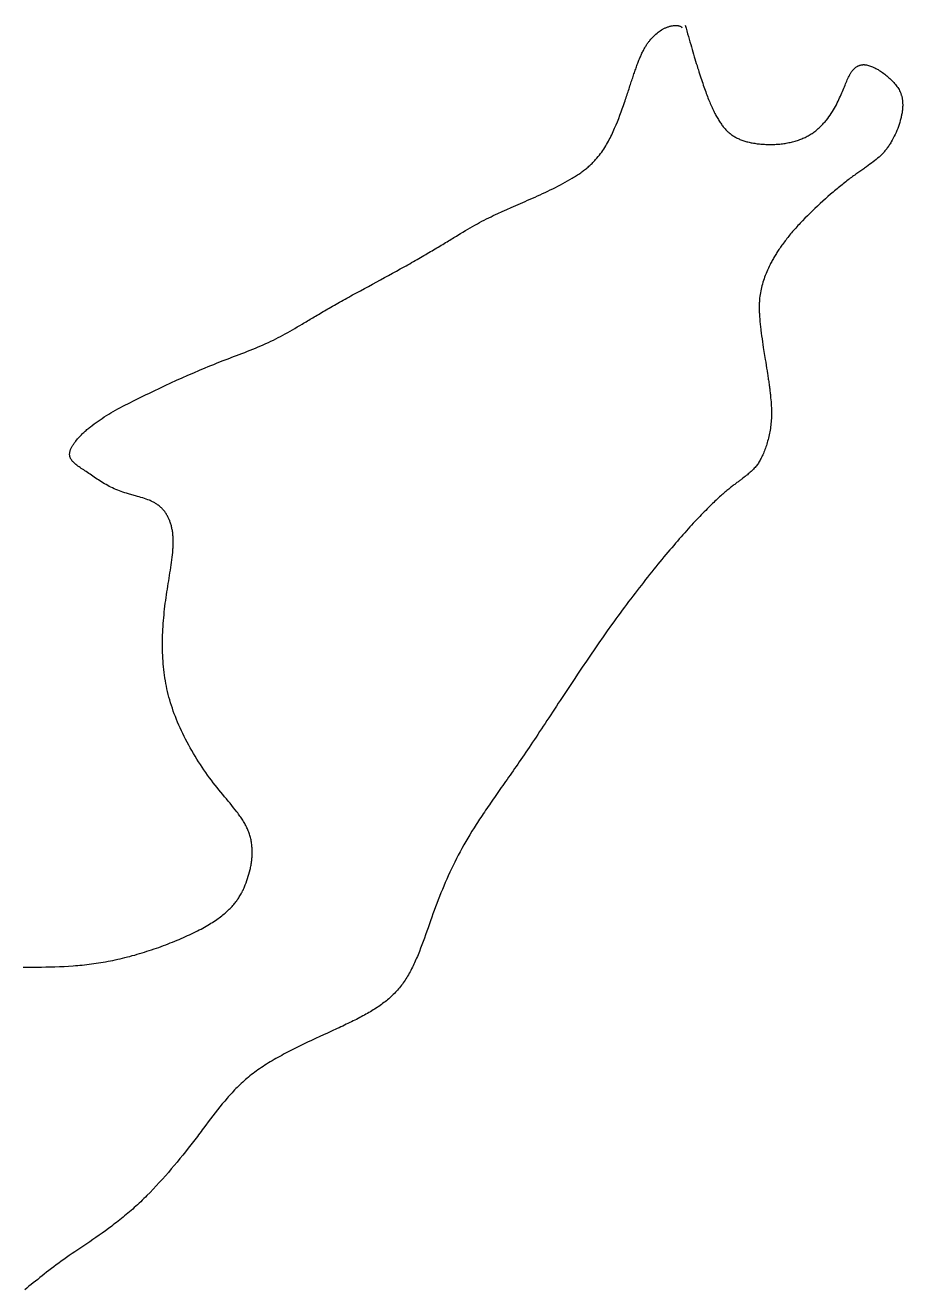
# Model space of a CAD drawing. Header units: millimetres. Extents: x -200 to 2020, y 1945 to 3719.
# Drawn here: x 910 to 2020, y 2119 to 3719 of the extents above; entities that cross this region are included whole.
import ezdxf

# ---------------------------------------------------------------- set-up
doc = ezdxf.new("R2010")
doc.units = ezdxf.units.MM
doc.layers.add('198', color=7, linetype='Continuous')

msp = doc.modelspace()

# ---------------------------------------------------------------- linework, layer by layer
at = {"layer": '198', "elevation": 198}
for points in [[(907.5, 2527.5), (913.3, 2527.6), (919.1, 2527.6), (924.8, 2527.6), (930.6, 2527.7), (936.3, 2527.8), (942, 2527.9), (947.7, 2528.1), (953.5, 2528.3), (959.2, 2528.5), (964.9, 2528.8), (970.7, 2529.2), (973.6, 2529.5), (976.5, 2529.7), (979.4, 2530), (982.3, 2530.2), (985.2, 2530.5), (988.1, 2530.9), (991.1, 2531.2), (994, 2531.6), (997, 2532), (999.9, 2532.4), (1002.9, 2532.8), (1005.9, 2533.3), (1008.9, 2533.8), (1011.9, 2534.3), (1014.9, 2534.9), (1017.9, 2535.5), (1021, 2536.1), (1024, 2536.8), (1027.1, 2537.5), (1030.2, 2538.2), (1033.3, 2538.9), (1036.3, 2539.7), (1039.4, 2540.4), (1042.5, 2541.2), (1045.6, 2542.1), (1048.7, 2542.9), (1051.8, 2543.8), (1054.9, 2544.7), (1057.9, 2545.6), (1061, 2546.6), (1064.1, 2547.6), (1067.1, 2548.5), (1070.1, 2549.5), (1073.2, 2550.6), (1076.2, 2551.6), (1079.1, 2552.6), (1082.1, 2553.7), (1085.1, 2554.8), (1088, 2555.9), (1090.9, 2557), (1093.7, 2558.1), (1096.6, 2559.2), (1099.4, 2560.4), (1102.2, 2561.5), (1104.9, 2562.7), (1107.6, 2563.8), (1110.3, 2565), (1113, 2566.2), (1115.6, 2567.4), (1118.1, 2568.6), (1120.6, 2569.8), (1123.1, 2570.9), (1125.6, 2572.1), (1127.9, 2573.4), (1130.3, 2574.6), (1132.6, 2575.8), (1134.8, 2577), (1137, 2578.2), (1139.1, 2579.4), (1141.2, 2580.6), (1143.2, 2581.8), (1145.1, 2583), (1147, 2584.2), (1148.9, 2585.3), (1150.7, 2586.5), (1152.4, 2587.7), (1154.1, 2588.9), (1155.7, 2590.1), (1157.3, 2591.3), (1158.8, 2592.4), (1160.3, 2593.6), (1161.8, 2594.8), (1163.2, 2596), (1164.5, 2597.2), (1165.8, 2598.3), (1167.1, 2599.5), (1168.3, 2600.7), (1169.5, 2601.9), (1170.7, 2603.1), (1171.8, 2604.3), (1172.8, 2605.5), (1173.9, 2606.7), (1174.9, 2607.9), (1175.8, 2609.1), (1176.8, 2610.3), (1177.7, 2611.5), (1178.5, 2612.7), (1179.4, 2613.9), (1180.2, 2615.1), (1181, 2616.4), (1181.7, 2617.6), (1182.5, 2618.9), (1183.2, 2620.1), (1183.9, 2621.4), (1184.5, 2622.6), (1185.2, 2623.9), (1185.8, 2625.1), (1186.4, 2626.4), (1187, 2627.7), (1187.5, 2629), (1188.6, 2631.6), (1189.6, 2634.3), (1190.6, 2637), (1191.5, 2639.7), (1192.4, 2642.5), (1193.2, 2645.2), (1194, 2648.1), (1194.6, 2650.9), (1195, 2652.3), (1195.3, 2653.7), (1195.5, 2655.2), (1195.8, 2656.6), (1196.1, 2658.1), (1196.3, 2659.5), (1196.5, 2661), (1196.7, 2662.4), (1196.8, 2663.9), (1197, 2665.3), (1197.1, 2666.8), (1197.2, 2668.2), (1197.2, 2669.7), (1197.3, 2671.1), (1197.3, 2672.6), (1197.3, 2674.1), (1197.3, 2675.5), (1197.2, 2677), (1197.1, 2678.4), (1197, 2679.9), (1196.9, 2681.3), (1196.7, 2682.8), (1196.5, 2684.2), (1196.3, 2685.7), (1196.1, 2687.1), (1195.8, 2688.5), (1195.5, 2689.9), (1195.1, 2691.4), (1194.8, 2692.8), (1194.4, 2694.2), (1193.9, 2695.6), (1193.5, 2697), (1193, 2698.4), (1192.4, 2699.8), (1191.9, 2701.1), (1191.3, 2702.5), (1190.6, 2703.9), (1190, 2705.2), (1189.3, 2706.6), (1188.5, 2707.9), (1187.8, 2709.3), (1187, 2710.6), (1186.2, 2712), (1185.4, 2713.3), (1184.5, 2714.6), (1183.7, 2716), (1182.8, 2717.3), (1181.8, 2718.6), (1180.9, 2720), (1179.9, 2721.3), (1179, 2722.6), (1178, 2724), (1175.9, 2726.6), (1173.8, 2729.3), (1171.6, 2732), (1169.4, 2734.8), (1167.1, 2737.5), (1164.8, 2740.3), (1162.4, 2743.1), (1160.1, 2745.9), (1157.7, 2748.8), (1155.3, 2751.8), (1152.9, 2754.7), (1150.4, 2757.8), (1148, 2760.9), (1145.7, 2764), (1143.3, 2767.2), (1140.9, 2770.5), (1138.6, 2773.8), (1136.3, 2777.1), (1134, 2780.5), (1131.7, 2783.9), (1129.5, 2787.4), (1127.3, 2790.8), (1125.2, 2794.4), (1123.1, 2797.9), (1121, 2801.5), (1118.9, 2805), (1117, 2808.6), (1115, 2812.2), (1113.1, 2815.8), (1111.3, 2819.5), (1109.5, 2823.1), (1107.8, 2826.7), (1106.1, 2830.3), (1104.5, 2833.9), (1103, 2837.5), (1101.5, 2841), (1100.1, 2844.6), (1098.7, 2848.1), (1097.5, 2851.6), (1096.3, 2855.1), (1095.1, 2858.6), (1094, 2862.1), (1093, 2865.6), (1092, 2869.1), (1091.1, 2872.6), (1090.3, 2876.1), (1089.5, 2879.5), (1088.8, 2883), (1088.1, 2886.5), (1087.5, 2890), (1086.9, 2893.5), (1086.4, 2897), (1085.9, 2900.5), (1085.5, 2904.1), (1085.1, 2907.6), (1084.8, 2911.2), (1084.5, 2914.7), (1084.3, 2918.3), (1084.1, 2921.9), (1084, 2925.6), (1083.9, 2929.2), (1083.8, 2932.8), (1083.8, 2936.5), (1083.9, 2940.2), (1083.9, 2943.8), (1084, 2947.5), (1084.2, 2951.2), (1084.4, 2954.9), (1084.6, 2958.6), (1084.8, 2962.3), (1085.1, 2966), (1085.4, 2969.6), (1085.8, 2973.3), (1086.1, 2977), (1086.5, 2980.6), (1086.9, 2984.3), (1087.4, 2987.9), (1087.9, 2991.5), (1088.4, 2995.1), (1088.9, 2998.7), (1089.4, 3002.3), (1090, 3005.8), (1090.5, 3009.4), (1091.1, 3012.9), (1091.7, 3016.3), (1092.2, 3019.8), (1092.8, 3023.2), (1093.3, 3026.6), (1093.9, 3029.9), (1094.4, 3033.2), (1094.9, 3036.5), (1095.3, 3039.7), (1095.7, 3042.9), (1096.1, 3046.1), (1096.5, 3049.2), (1096.8, 3052.3), (1097, 3055.3), (1097.1, 3056.8), (1097.2, 3058.2), (1097.3, 3059.7), (1097.3, 3061.1), (1097.4, 3062.6), (1097.4, 3064), (1097.4, 3065.4), (1097.4, 3066.8), (1097.4, 3068.2), (1097.3, 3069.5), (1097.3, 3070.9), (1097.2, 3072.2), (1097.1, 3073.5), (1097, 3074.8), (1096.8, 3076.1), (1096.7, 3077.4), (1096.5, 3078.7), (1096.3, 3079.9), (1096.1, 3081.1), (1095.8, 3082.3), (1095.6, 3083.5), (1095.3, 3084.7), (1095, 3085.9), (1094.7, 3087), (1094.4, 3088.2), (1094, 3089.3), (1093.7, 3090.4), (1093.3, 3091.4), (1092.9, 3092.5), (1092.4, 3093.5), (1092, 3094.6), (1091.6, 3095.6), (1091.1, 3096.6), (1090.6, 3097.5), (1090.1, 3098.5), (1089.5, 3099.4), (1089, 3100.4), (1088.4, 3101.3), (1087.8, 3102.2), (1087.2, 3103), (1086.6, 3103.9), (1086, 3104.7), (1085.3, 3105.5), (1084.6, 3106.3), (1083.9, 3107.1), (1083.2, 3107.8), (1082.5, 3108.6), (1081.7, 3109.3), (1081, 3110), (1080.2, 3110.7), (1079.4, 3111.3), (1078.5, 3112), (1077.7, 3112.6), (1076.8, 3113.2), (1076, 3113.8), (1075.1, 3114.3), (1074.2, 3114.9), (1073.2, 3115.4), (1072.3, 3115.9), (1071.3, 3116.4), (1070.3, 3116.9), (1069.4, 3117.3), (1068.4, 3117.8), (1067.3, 3118.2), (1065.3, 3119), (1063.2, 3119.8), (1061, 3120.5), (1058.8, 3121.2), (1056.6, 3121.9), (1054.4, 3122.6), (1052.1, 3123.2), (1049.8, 3123.9), (1045.2, 3125.1), (1040.6, 3126.4), (1038.3, 3127.1), (1036, 3127.8), (1033.8, 3128.5), (1031.5, 3129.3), (1029.3, 3130.1), (1027.1, 3130.9), (1024.9, 3131.8), (1022.8, 3132.8), (1020.6, 3133.8), (1018.6, 3134.8), (1016.5, 3135.8), (1014.5, 3136.9), (1012.5, 3138.1), (1010.5, 3139.2), (1008.5, 3140.4), (1006.6, 3141.5), (1004.7, 3142.7), (1002.9, 3143.9), (1001, 3145.1), (999.2, 3146.3), (997.4, 3147.5), (995.7, 3148.7), (994, 3149.9), (992.3, 3151.1), (990.6, 3152.2), (988.9, 3153.4), (987.3, 3154.5), (985.7, 3155.5), (984.1, 3156.6), (982.6, 3157.6), (981.1, 3158.6), (979.6, 3159.6), (978.2, 3160.6), (976.9, 3161.6), (975.6, 3162.6), (974.3, 3163.5), (973.2, 3164.5), (972.6, 3165), (972.1, 3165.5), (971.5, 3166), (971, 3166.4), (970.6, 3166.9), (970.1, 3167.4), (969.7, 3168), (969.3, 3168.5), (968.9, 3169), (968.5, 3169.5), (968.2, 3170), (967.9, 3170.6), (967.6, 3171.1), (967.3, 3171.7), (967.1, 3172.2), (966.9, 3172.8), (966.7, 3173.4), (966.6, 3173.9), (966.5, 3174.5), (966.4, 3175.1), (966.3, 3175.8), (966.3, 3176.4), (966.3, 3177), (966.4, 3177.7), (966.4, 3178.3), (966.5, 3179), (966.7, 3179.7), (966.9, 3180.4), (967.1, 3181.1), (967.3, 3181.9), (967.6, 3182.6), (967.9, 3183.4), (968.3, 3184.1), (968.7, 3184.9), (969.1, 3185.7), (969.5, 3186.5), (970, 3187.3), (970.5, 3188.1), (971, 3188.9), (971.6, 3189.8), (972.2, 3190.6), (972.8, 3191.5), (973.4, 3192.3), (974.1, 3193.2), (974.8, 3194.1), (975.5, 3194.9), (976.3, 3195.8), (977, 3196.7), (977.8, 3197.6), (978.7, 3198.5), (979.5, 3199.4), (980.4, 3200.3), (981.3, 3201.2), (982.2, 3202.1), (983.2, 3203), (984.1, 3203.9), (985.1, 3204.8), (986.1, 3205.7), (987.2, 3206.6), (988.2, 3207.6), (989.3, 3208.5), (990.4, 3209.4), (991.5, 3210.3), (992.6, 3211.2), (994.9, 3213), (997.3, 3214.8), (999.8, 3216.6), (1002.3, 3218.4), (1004.9, 3220.2), (1007.5, 3221.9), (1010.2, 3223.7), (1013, 3225.4), (1015.8, 3227.1), (1018.6, 3228.8), (1021.5, 3230.5), (1024.5, 3232.2), (1027.5, 3233.8), (1030.6, 3235.5), (1033.6, 3237.1), (1036.8, 3238.8), (1040, 3240.4), (1043.2, 3242.1), (1046.4, 3243.7), (1049.7, 3245.3), (1053, 3247), (1056.3, 3248.6), (1059.7, 3250.3), (1063.1, 3251.9), (1066.5, 3253.5), (1069.9, 3255.2), (1073.4, 3256.8), (1080.4, 3260.1), (1087.4, 3263.4), (1094.5, 3266.7), (1101.6, 3270), (1108.8, 3273.3), (1116, 3276.5), (1123.3, 3279.6), (1130.5, 3282.8), (1137.8, 3285.8), (1141.4, 3287.3), (1145, 3288.8), (1148.7, 3290.2), (1152.3, 3291.7), (1159.5, 3294.5), (1166.7, 3297.3), (1173.8, 3300), (1177.3, 3301.4), (1180.8, 3302.7), (1184.3, 3304.1), (1187.8, 3305.4), (1191.2, 3306.8), (1194.7, 3308.1), (1198.1, 3309.5), (1201.4, 3310.9), (1204.8, 3312.2), (1208.1, 3313.6), (1211.3, 3315.1), (1214.6, 3316.5), (1217.8, 3317.9), (1220.9, 3319.4), (1224.1, 3320.9), (1227.1, 3322.4), (1230.2, 3324), (1233.2, 3325.5), (1236.2, 3327.1), (1239.2, 3328.8), (1242.2, 3330.5), (1245.2, 3332.2), (1248.2, 3333.9), (1251.3, 3335.7), (1254.4, 3337.5), (1257.5, 3339.3), (1260.7, 3341.2), (1262.3, 3342.2), (1263.9, 3343.2), (1265.5, 3344.1), (1267.2, 3345.1), (1268.9, 3346.1), (1270.6, 3347.2), (1272.3, 3348.2), (1274, 3349.2), (1275.8, 3350.3), (1277.6, 3351.3), (1279.4, 3352.4), (1281.2, 3353.5), (1283.1, 3354.6), (1285, 3355.7), (1286.9, 3356.9), (1288.9, 3358), (1290.9, 3359.2), (1292.9, 3360.3), (1294.9, 3361.5), (1297, 3362.7), (1299.1, 3363.9), (1301.3, 3365.1), (1303.5, 3366.4), (1305.7, 3367.6), (1307.9, 3368.9), (1310.2, 3370.1), (1312.5, 3371.4), (1314.9, 3372.7), (1317.2, 3374), (1319.6, 3375.3), (1322, 3376.7), (1324.4, 3378), (1326.9, 3379.3), (1329.3, 3380.7), (1334.3, 3383.4), (1339.3, 3386.1), (1344.3, 3388.9), (1349.4, 3391.6), (1359.6, 3397.2), (1364.7, 3399.9), (1369.7, 3402.7), (1374.8, 3405.4), (1379.8, 3408.2), (1384.7, 3410.9), (1387.1, 3412.3), (1389.6, 3413.6), (1392, 3415), (1394.3, 3416.3), (1396.7, 3417.6), (1399, 3418.9), (1401.4, 3420.2), (1403.6, 3421.5), (1405.9, 3422.8), (1408.1, 3424.1), (1410.3, 3425.4), (1412.5, 3426.6), (1414.6, 3427.9), (1416.8, 3429.1), (1418.8, 3430.4), (1420.9, 3431.6), (1422.9, 3432.8), (1425, 3434), (1426.9, 3435.2), (1428.9, 3436.3), (1430.8, 3437.5), (1432.8, 3438.6), (1434.7, 3439.8), (1436.5, 3440.9), (1438.4, 3442), (1440.2, 3443.1), (1442, 3444.2), (1443.8, 3445.3), (1445.6, 3446.4), (1447.3, 3447.5), (1449.1, 3448.5), (1450.8, 3449.6), (1452.5, 3450.6), (1454.2, 3451.6), (1455.8, 3452.6), (1457.5, 3453.6), (1460.7, 3455.6), (1463.9, 3457.5), (1467.1, 3459.4), (1470.2, 3461.2), (1473.2, 3463), (1476.2, 3464.7), (1479.2, 3466.4), (1482.2, 3468), (1485.1, 3469.6), (1488, 3471.2), (1490.9, 3472.7), (1493.8, 3474.2), (1496.6, 3475.6), (1499.5, 3477), (1502.3, 3478.4), (1505.1, 3479.7), (1508, 3481.1), (1513.6, 3483.7), (1519.3, 3486.2), (1525, 3488.7), (1527.9, 3490), (1530.8, 3491.3), (1533.8, 3492.5), (1536.7, 3493.8), (1539.7, 3495.1), (1542.7, 3496.4), (1545.8, 3497.8), (1548.9, 3499.1), (1552, 3500.5), (1555.2, 3501.9), (1558.4, 3503.3), (1561.6, 3504.8), (1564.8, 3506.3), (1568, 3507.8), (1571.3, 3509.3), (1574.5, 3510.9), (1577.7, 3512.4), (1580.9, 3514), (1584.1, 3515.6), (1587.2, 3517.3), (1590.3, 3518.9), (1593.4, 3520.6), (1596.4, 3522.3), (1599.3, 3524), (1602.2, 3525.7), (1603.6, 3526.6), (1605, 3527.4), (1606.4, 3528.3), (1607.8, 3529.2), (1609.1, 3530.1), (1610.4, 3530.9), (1611.7, 3531.8), (1613, 3532.7), (1614.2, 3533.6), (1615.5, 3534.5), (1616.7, 3535.4), (1617.8, 3536.3), (1619, 3537.2), (1620.1, 3538.1), (1621.2, 3539), (1622.3, 3539.9), (1623.3, 3540.8), (1624.4, 3541.7), (1625.4, 3542.7), (1626.3, 3543.6), (1627.3, 3544.5), (1628.3, 3545.4), (1629.2, 3546.4), (1630.1, 3547.3), (1631, 3548.2), (1631.8, 3549.2), (1633.5, 3551.1), (1635.1, 3553), (1636.6, 3554.9), (1638.1, 3556.8), (1639.5, 3558.7), (1640.9, 3560.7), (1642.2, 3562.6), (1643.4, 3564.6), (1644.7, 3566.6), (1645.8, 3568.5), (1647, 3570.5), (1648.1, 3572.5), (1649.1, 3574.6), (1650.2, 3576.6), (1651.2, 3578.6), (1652.2, 3580.7), (1653.1, 3582.7), (1654.1, 3584.8), (1655, 3586.8), (1655.9, 3588.9), (1657.7, 3593.1), (1659.4, 3597.2), (1661.1, 3601.3), (1662.6, 3605.5), (1664.2, 3609.6), (1665.6, 3613.7), (1667, 3617.7), (1668.4, 3621.7), (1669.1, 3623.6), (1669.7, 3625.6), (1670.4, 3627.5), (1671, 3629.4), (1671.6, 3631.3), (1672.3, 3633.2), (1672.9, 3635.1), (1673.5, 3636.9), (1674.1, 3638.8), (1674.7, 3640.6), (1675.3, 3642.4), (1675.9, 3644.1), (1676.4, 3645.9), (1677, 3647.6), (1677.6, 3649.3), (1678.1, 3651), (1678.7, 3652.7), (1679.2, 3654.4), (1679.8, 3656), (1680.3, 3657.6), (1680.9, 3659.2), (1681.4, 3660.8), (1681.9, 3662.3), (1682.5, 3663.8), (1683, 3665.3), (1683.6, 3666.8), (1684.1, 3668.3), (1684.6, 3669.7), (1685.1, 3671.1), (1685.7, 3672.5), (1686.2, 3673.9), (1686.7, 3675.2), (1687.3, 3676.6), (1687.8, 3677.9), (1688.4, 3679.1), (1688.9, 3680.4), (1689.4, 3681.6), (1690, 3682.8), (1690.5, 3684), (1691.1, 3685.1), (1691.6, 3686.2), (1692.2, 3687.3), (1692.7, 3688.4), (1693.3, 3689.4), (1693.9, 3690.5), (1694.5, 3691.5), (1695, 3692.4), (1695.6, 3693.4), (1696.2, 3694.3), (1696.8, 3695.2), (1697.4, 3696), (1698, 3696.9), (1698.6, 3697.7), (1699.2, 3698.5), (1699.8, 3699.3), (1700.5, 3700.1), (1701.7, 3701.5), (1703, 3702.9), (1704.3, 3704.3), (1705.6, 3705.6), (1706.9, 3706.8), (1708.2, 3708), (1709.6, 3709.1), (1710.9, 3710.3), (1712.3, 3711.3), (1713.7, 3712.3), (1715.2, 3713.3), (1716.7, 3714.2), (1717.4, 3714.6), (1718.2, 3715), (1719, 3715.4), (1719.8, 3715.8), (1720.6, 3716.2), (1721.4, 3716.5), (1722.2, 3716.8), (1723, 3717.1), (1723.9, 3717.4), (1724.8, 3717.7), (1725.7, 3718), (1726.6, 3718.2), (1727.5, 3718.4), (1728.4, 3718.6), (1729.3, 3718.7), (1730.2, 3718.9), (1731.1, 3719), (1732, 3719), (1732.9, 3719.1), (1733.7, 3719.1), (1734.6, 3719.1), (1735.4, 3719), (1736.2, 3718.9), (1736.9, 3718.7), (1737.7, 3718.6), (1738.3, 3718.3), (1739, 3718), (1739.6, 3717.7), (1740.1, 3717.3), (1740.3, 3717.1), (1740.6, 3716.9), (1740.8, 3716.7), (1741, 3716.4), (1741.2, 3716.2), (1741.4, 3715.9)], [(1745.1, 3719.2), (1746.2, 3715.6), (1747.2, 3712), (1748.2, 3708.4), (1749.2, 3705), (1750.2, 3701.6), (1751.1, 3698.2), (1752.1, 3695), (1753, 3691.8), (1753.9, 3688.6), (1754.9, 3685.5), (1755.8, 3682.5), (1756.6, 3679.5), (1757.5, 3676.6), (1758.4, 3673.7), (1759.2, 3670.9), (1760.1, 3668.2), (1760.9, 3665.5), (1761.8, 3662.9), (1762.6, 3660.3), (1763.4, 3657.7), (1764.2, 3655.3), (1765, 3652.8), (1765.8, 3650.5), (1766.5, 3648.1), (1767.3, 3645.8), (1768.1, 3643.6), (1768.8, 3641.4), (1769.6, 3639.3), (1770.3, 3637.2), (1771.1, 3635.1), (1771.8, 3633.1), (1772.6, 3631.2), (1773.3, 3629.3), (1774, 3627.4), (1774.7, 3625.5), (1775.5, 3623.7), (1776.2, 3622), (1776.9, 3620.3), (1777.6, 3618.6), (1778.3, 3616.9), (1779.1, 3615.3), (1779.8, 3613.8), (1780.5, 3612.2), (1781.2, 3610.7), (1781.9, 3609.2), (1782.7, 3607.8), (1783.4, 3606.4), (1784.1, 3605), (1784.8, 3603.7), (1785.6, 3602.4), (1786.3, 3601.1), (1787.1, 3599.9), (1787.8, 3598.6), (1788.6, 3597.5), (1789.3, 3596.3), (1790.1, 3595.2), (1790.9, 3594.1), (1791.7, 3593), (1792.5, 3592), (1793.3, 3590.9), (1794.1, 3589.9), (1794.9, 3589), (1795.7, 3588.1), (1796.6, 3587.1), (1797.5, 3586.3), (1798.3, 3585.4), (1799.2, 3584.6), (1800.1, 3583.8), (1801, 3583), (1802, 3582.2), (1802.9, 3581.5), (1803.9, 3580.8), (1804.8, 3580.1), (1805.8, 3579.4), (1806.8, 3578.8), (1807.9, 3578.2), (1808.9, 3577.6), (1810, 3577), (1811.1, 3576.4), (1812.2, 3575.9), (1813.3, 3575.4), (1814.5, 3574.9), (1815.7, 3574.4), (1816.8, 3574), (1818.1, 3573.5), (1819.3, 3573.1), (1820.6, 3572.7), (1821.9, 3572.3), (1823.2, 3571.9), (1824.5, 3571.6), (1825.9, 3571.3), (1827.3, 3570.9), (1828.7, 3570.6), (1830.1, 3570.4), (1831.6, 3570.1), (1833.1, 3569.9), (1834.6, 3569.6), (1836.1, 3569.4), (1837.6, 3569.2), (1839.2, 3569.1), (1840.7, 3568.9), (1842.3, 3568.8), (1843.9, 3568.7), (1845.5, 3568.6), (1847.1, 3568.5), (1848.7, 3568.4), (1850.3, 3568.4), (1851.9, 3568.4), (1853.6, 3568.4), (1855.2, 3568.4), (1856.8, 3568.5), (1858.5, 3568.5), (1860.1, 3568.6), (1861.8, 3568.7), (1863.4, 3568.8), (1865, 3569), (1866.7, 3569.2), (1868.3, 3569.4), (1869.9, 3569.6), (1871.5, 3569.8), (1873.1, 3570.1), (1874.7, 3570.4), (1876.3, 3570.7), (1877.9, 3571), (1879.5, 3571.4), (1881, 3571.7), (1882.6, 3572.1), (1884.1, 3572.5), (1885.6, 3573), (1887.1, 3573.5), (1888.6, 3574), (1890, 3574.5), (1891.4, 3575), (1892.8, 3575.6), (1894.2, 3576.2), (1895.6, 3576.8), (1896.9, 3577.4), (1898.2, 3578.1), (1899.5, 3578.8), (1900.8, 3579.5), (1902.1, 3580.2), (1903.3, 3581), (1904.5, 3581.7), (1905.7, 3582.5), (1906.9, 3583.3), (1908, 3584.1), (1909.1, 3585), (1910.3, 3585.8), (1911.3, 3586.7), (1912.4, 3587.6), (1913.5, 3588.5), (1914.5, 3589.4), (1915.5, 3590.4), (1916.5, 3591.3), (1917.5, 3592.3), (1918.4, 3593.2), (1919.4, 3594.2), (1920.3, 3595.2), (1921.2, 3596.2), (1922.1, 3597.2), (1923, 3598.3), (1923.8, 3599.3), (1925.5, 3601.4), (1927, 3603.5), (1928.6, 3605.6), (1930, 3607.8), (1931.4, 3610), (1932.8, 3612.2), (1934, 3614.3), (1935.3, 3616.5), (1936.4, 3618.7), (1937.5, 3620.9), (1938.6, 3623), (1939.6, 3625.2), (1940.6, 3627.3), (1941.6, 3629.4), (1942.5, 3631.5), (1943.4, 3633.6), (1944.2, 3635.6), (1945, 3637.6), (1945.8, 3639.6), (1946.6, 3641.5), (1947.4, 3643.4), (1948.1, 3645.2), (1948.9, 3647), (1949.6, 3648.7), (1950.3, 3650.4), (1951.1, 3652), (1951.8, 3653.5), (1952.5, 3655), (1953.3, 3656.4), (1953.6, 3657.1), (1954, 3657.8), (1954.4, 3658.4), (1954.8, 3659), (1955.2, 3659.7), (1955.6, 3660.2), (1956, 3660.8), (1956.4, 3661.4), (1956.8, 3661.9), (1957.2, 3662.4), (1957.7, 3662.9), (1958.1, 3663.4), (1958.5, 3663.8), (1958.9, 3664.3), (1959.4, 3664.7), (1959.8, 3665.1), (1960.3, 3665.5), (1960.7, 3665.8), (1961.2, 3666.2), (1961.7, 3666.5), (1962.1, 3666.8), (1962.6, 3667.1), (1963.1, 3667.4), (1963.6, 3667.7), (1964.1, 3667.9), (1964.6, 3668.1), (1965.1, 3668.3), (1965.6, 3668.5), (1966.1, 3668.7), (1966.6, 3668.8), (1967.1, 3668.9), (1967.7, 3669.1), (1968.2, 3669.2), (1968.7, 3669.2), (1969.3, 3669.3), (1969.8, 3669.3), (1970.4, 3669.4), (1971, 3669.4), (1971.6, 3669.4), (1972.1, 3669.3), (1972.7, 3669.3), (1973.3, 3669.2), (1973.9, 3669.2), (1974.5, 3669.1), (1975.8, 3668.8), (1977, 3668.5), (1978.3, 3668.1), (1979.6, 3667.7), (1981, 3667.2), (1982.3, 3666.7), (1983.7, 3666), (1985.1, 3665.4), (1986.5, 3664.6), (1987.9, 3663.9), (1989.3, 3663.1), (1990.7, 3662.2), (1992.1, 3661.3), (1993.5, 3660.4), (1994.9, 3659.4), (1996.3, 3658.4), (1997.7, 3657.3), (1999, 3656.3), (2000.4, 3655.2), (2001.7, 3654), (2003, 3652.9), (2004.2, 3651.7), (2005.5, 3650.6), (2006.7, 3649.4), (2007.9, 3648.2), (2009, 3647), (2010.1, 3645.7), (2011.1, 3644.5), (2012.1, 3643.2), (2013.1, 3641.9), (2014, 3640.6), (2014.9, 3639.2), (2015.7, 3637.8), (2016.4, 3636.4), (2017.1, 3634.9), (2017.4, 3634.1), (2017.8, 3633.4), (2018.1, 3632.6), (2018.3, 3631.8), (2018.6, 3631), (2018.8, 3630.2), (2019.1, 3629.4), (2019.3, 3628.5), (2019.5, 3627.7), (2019.6, 3626.8), (2019.8, 3625.9), (2019.9, 3625), (2020.1, 3624.1), (2020.2, 3623.2), (2020.2, 3622.2), (2020.3, 3621.3), (2020.3, 3620.3), (2020.4, 3619.3), (2020.4, 3618.3), (2020.4, 3617.3), (2020.3, 3616.2), (2020.3, 3615.2), (2020.2, 3614.1), (2020.1, 3613), (2020, 3611.9), (2019.8, 3610.7), (2019.6, 3609.6), (2019.5, 3608.4), (2019.3, 3607.3), (2019, 3606.1), (2018.8, 3604.9), (2018.5, 3603.7), (2018.3, 3602.5), (2018, 3601.2), (2017.6, 3600), (2017.3, 3598.8), (2016.6, 3596.3), (2015.8, 3593.8), (2014.9, 3591.2), (2014, 3588.7), (2013, 3586.2), (2012, 3583.7), (2010.9, 3581.2), (2009.7, 3578.8), (2008.5, 3576.4), (2007.2, 3574), (2005.9, 3571.7), (2005.2, 3570.6), (2004.5, 3569.4), (2003.8, 3568.3), (2003.1, 3567.2), (2002.4, 3566.2), (2001.7, 3565.1), (2000.9, 3564.1), (2000.2, 3563.1), (1999.4, 3562.1), (1998.7, 3561.1), (1997.9, 3560.2), (1997.1, 3559.3), (1996.3, 3558.4), (1995.5, 3557.5), (1994.7, 3556.6), (1993.8, 3555.8), (1992.1, 3554.1), (1990.4, 3552.5), (1988.6, 3550.9), (1986.7, 3549.3), (1984.8, 3547.8), (1982.9, 3546.3), (1980.8, 3544.8), (1978.7, 3543.3), (1976.6, 3541.7), (1974.4, 3540.2), (1973.3, 3539.4), (1972.1, 3538.6), (1971, 3537.7), (1969.8, 3536.9), (1968.6, 3536.1), (1967.3, 3535.2), (1966.1, 3534.4), (1964.9, 3533.5), (1963.6, 3532.6), (1962.3, 3531.6), (1961, 3530.7), (1959.6, 3529.7), (1958.3, 3528.8), (1956.9, 3527.8), (1955.5, 3526.7), (1954.1, 3525.7), (1952.7, 3524.6), (1951.2, 3523.5), (1949.7, 3522.3), (1948.2, 3521.2), (1946.7, 3520), (1945.2, 3518.7), (1943.6, 3517.5), (1942.1, 3516.2), (1940.5, 3515), (1938.9, 3513.6), (1937.3, 3512.3), (1935.7, 3511), (1934.1, 3509.6), (1932.4, 3508.2), (1929.2, 3505.4), (1925.8, 3502.5), (1922.5, 3499.6), (1919.2, 3496.6), (1915.9, 3493.6), (1912.6, 3490.5), (1909.3, 3487.4), (1906.1, 3484.3), (1902.9, 3481.2), (1899.7, 3478.1), (1896.6, 3475), (1893.6, 3471.8), (1892.1, 3470.3), (1890.7, 3468.7), (1889.2, 3467.2), (1887.8, 3465.7), (1886.4, 3464.1), (1885, 3462.6), (1883.7, 3461.1), (1882.4, 3459.6), (1881.1, 3458.1), (1879.8, 3456.6), (1878.6, 3455.2), (1877.3, 3453.7), (1876.2, 3452.2), (1875, 3450.8), (1873.9, 3449.4), (1872.8, 3447.9), (1871.7, 3446.5), (1870.6, 3445.1), (1869.6, 3443.7), (1868.6, 3442.4), (1867.6, 3441), (1866.6, 3439.6), (1865.7, 3438.3), (1864.7, 3436.9), (1863.8, 3435.6), (1863, 3434.3), (1862.1, 3433), (1861.3, 3431.6), (1860.5, 3430.3), (1859.7, 3429.1), (1858.9, 3427.8), (1858.1, 3426.5), (1857.4, 3425.2), (1856.7, 3424), (1856, 3422.7), (1855.3, 3421.5), (1854.6, 3420.3), (1854, 3419), (1853.3, 3417.8), (1852.7, 3416.6), (1851.6, 3414.2), (1850.4, 3411.9), (1849.4, 3409.5), (1848.4, 3407.2), (1847.4, 3405), (1846.5, 3402.7), (1845.7, 3400.5), (1844.9, 3398.3), (1844.2, 3396.2), (1843.5, 3394), (1842.8, 3391.8), (1842.2, 3389.7), (1841.6, 3387.5), (1841.1, 3385.3), (1840.7, 3383.1), (1840.3, 3380.9), (1839.9, 3378.6), (1839.6, 3376.3), (1839.3, 3374), (1839.1, 3371.6), (1839, 3370.4), (1839, 3369.2), (1838.9, 3367.9), (1838.9, 3366.7), (1838.8, 3365.4), (1838.8, 3364.1), (1838.8, 3362.8), (1838.8, 3361.4), (1838.8, 3360.1), (1838.8, 3358.7), (1838.9, 3357.3), (1838.9, 3355.9), (1839, 3354.4), (1839.1, 3352.9), (1839.2, 3351.4), (1839.3, 3349.9), (1839.4, 3348.4), (1839.5, 3346.8), (1839.6, 3345.2), (1839.8, 3343.6), (1840, 3341.9), (1840.1, 3340.3), (1840.3, 3338.6), (1840.5, 3336.9), (1840.7, 3335.1), (1840.9, 3333.4), (1841.4, 3329.8), (1841.9, 3326.2), (1842.4, 3322.6), (1842.9, 3318.9), (1843.5, 3315.2), (1844, 3311.5), (1845.2, 3304), (1846.4, 3296.5), (1847, 3292.8), (1847.6, 3289.1), (1848.2, 3285.5), (1848.7, 3281.9), (1849.3, 3278.4), (1849.6, 3276.7), (1849.8, 3275), (1850.1, 3273.3), (1850.3, 3271.6), (1850.6, 3270), (1850.8, 3268.4), (1851, 3266.8), (1851.3, 3265.2), (1851.5, 3263.6), (1851.7, 3262.1), (1851.9, 3260.6), (1852.1, 3259.1), (1852.3, 3257.6), (1852.4, 3256.2), (1852.6, 3254.7), (1852.8, 3253.3), (1852.9, 3251.9), (1853.1, 3250.6), (1853.2, 3249.2), (1853.3, 3247.9), (1853.6, 3245.2), (1853.8, 3242.7), (1854, 3240.2), (1854.1, 3237.7), (1854.2, 3235.3), (1854.3, 3232.9), (1854.3, 3230.6), (1854.3, 3228.4), (1854.3, 3226.1), (1854.3, 3223.9), (1854.2, 3221.7), (1854.1, 3219.6), (1853.9, 3217.5), (1853.7, 3215.4), (1853.5, 3213.3), (1853.2, 3211.2), (1852.9, 3209.1), (1852.6, 3207), (1852.3, 3205), (1851.9, 3203), (1851.5, 3201), (1851, 3199), (1850.6, 3197), (1850.1, 3195.1), (1849.5, 3193.2), (1849, 3191.3), (1848.5, 3189.4), (1847.9, 3187.6), (1847.3, 3185.8), (1846.7, 3184.1), (1846.1, 3182.3), (1845.4, 3180.7), (1844.8, 3179), (1844.1, 3177.4), (1843.4, 3175.9), (1842.7, 3174.4), (1842, 3173), (1841.3, 3171.6), (1840.6, 3170.2), (1839.9, 3168.9), (1839.2, 3167.6), (1838.4, 3166.4), (1837.7, 3165.2), (1836.9, 3164.1), (1836.1, 3162.9), (1835.2, 3161.8), (1834.4, 3160.8), (1833.5, 3159.7), (1832.6, 3158.7), (1831.6, 3157.6), (1830.6, 3156.6), (1829.6, 3155.6), (1828.5, 3154.6), (1827.4, 3153.6), (1826.3, 3152.6), (1825, 3151.5), (1823.8, 3150.5), (1822.5, 3149.4), (1821.1, 3148.4), (1819.7, 3147.3), (1818.2, 3146.2), (1817.5, 3145.6), (1816.7, 3145), (1815.9, 3144.4), (1815.1, 3143.8), (1814.2, 3143.2), (1813.4, 3142.6), (1812.5, 3141.9), (1811.6, 3141.3), (1810.7, 3140.6), (1809.8, 3139.9), (1808.8, 3139.2), (1807.8, 3138.4), (1806.8, 3137.6), (1805.8, 3136.9), (1804.8, 3136), (1803.7, 3135.2), (1802.6, 3134.3), (1801.5, 3133.4), (1800.3, 3132.5), (1799.2, 3131.5), (1798, 3130.5), (1796.7, 3129.5), (1795.5, 3128.4), (1794.2, 3127.3), (1792.9, 3126.1), (1791.5, 3125), (1790.1, 3123.7), (1788.7, 3122.5), (1787.3, 3121.2), (1785.8, 3119.8), (1784.3, 3118.4), (1782.8, 3117), (1781.2, 3115.5), (1779.6, 3114), (1778, 3112.4), (1776.3, 3110.7), (1774.6, 3109), (1772.9, 3107.3), (1771.1, 3105.5), (1769.2, 3103.7), (1767.4, 3101.8), (1765.5, 3099.8), (1763.6, 3097.8), (1761.6, 3095.7), (1759.6, 3093.6), (1757.5, 3091.4), (1755.4, 3089.1), (1753.3, 3086.8), (1751.2, 3084.5), (1749, 3082.1), (1746.8, 3079.6), (1744.6, 3077.1), (1742.3, 3074.5), (1740, 3071.9), (1737.7, 3069.3), (1735.3, 3066.6), (1733, 3063.9), (1730.6, 3061.1), (1728.1, 3058.2), (1725.7, 3055.4), (1723.2, 3052.4), (1720.8, 3049.5), (1718.2, 3046.5), (1715.7, 3043.4), (1713.2, 3040.4), (1710.6, 3037.2), (1708.1, 3034.1), (1705.5, 3030.9), (1702.9, 3027.7), (1700.2, 3024.4), (1697.6, 3021.1), (1695, 3017.8), (1692.3, 3014.4), (1689.7, 3011), (1687, 3007.6), (1684.3, 3004.1), (1681.7, 3000.6), (1679, 2997.1), (1676.3, 2993.6), (1673.6, 2990), (1670.9, 2986.4), (1668.2, 2982.8), (1665.5, 2979.2), (1662.8, 2975.5), (1660.1, 2971.8), (1657.4, 2968.1), (1654.7, 2964.4), (1652, 2960.6), (1646.6, 2953.1), (1641.3, 2945.5), (1636, 2937.8), (1630.7, 2930.1), (1625.4, 2922.4), (1620.1, 2914.7), (1614.9, 2907), (1609.8, 2899.3), (1604.6, 2891.6), (1599.6, 2884), (1597, 2880.2), (1594.5, 2876.4), (1592, 2872.6), (1589.6, 2868.8), (1587.1, 2865.1), (1584.6, 2861.4), (1582.2, 2857.7), (1579.8, 2854), (1577.4, 2850.3), (1575, 2846.7), (1572.6, 2843.1), (1570.3, 2839.5), (1567.9, 2836), (1565.6, 2832.5), (1563.3, 2829), (1561, 2825.5), (1558.8, 2822.1), (1556.5, 2818.7), (1554.3, 2815.4), (1552.1, 2812.1), (1549.9, 2808.9), (1547.7, 2805.6), (1545.6, 2802.5), (1543.5, 2799.4), (1541.4, 2796.3), (1539.3, 2793.2), (1537.3, 2790.2), (1535.2, 2787.3), (1533.2, 2784.4), (1531.3, 2781.5), (1529.3, 2778.7), (1527.3, 2775.9), (1525.4, 2773.1), (1523.5, 2770.4), (1521.6, 2767.7), (1519.8, 2765), (1517.9, 2762.4), (1516.1, 2759.8), (1514.3, 2757.2), (1512.5, 2754.7), (1510.8, 2752.1), (1509, 2749.7), (1507.3, 2747.2), (1505.6, 2744.7), (1503.9, 2742.3), (1502.2, 2739.9), (1500.6, 2737.6), (1499, 2735.2), (1497.4, 2732.9), (1495.8, 2730.6), (1494.2, 2728.3), (1492.6, 2726), (1491.1, 2723.7), (1489.6, 2721.4), (1488.1, 2719.2), (1486.6, 2717), (1485.1, 2714.8), (1483.7, 2712.6), (1482.2, 2710.4), (1480.8, 2708.2), (1478.1, 2703.8), (1475.3, 2699.5), (1472.7, 2695.1), (1470.1, 2690.8), (1467.6, 2686.5), (1465.1, 2682.2), (1462.7, 2677.8), (1460.4, 2673.5), (1458.1, 2669.2), (1455.8, 2664.9), (1453.7, 2660.5), (1451.5, 2656.2), (1449.4, 2651.9), (1447.4, 2647.5), (1445.4, 2643.2), (1443.5, 2638.8), (1441.6, 2634.5), (1439.7, 2630.1), (1437.9, 2625.7), (1436.1, 2621.4), (1434.3, 2617), (1432.6, 2612.6), (1430.9, 2608.2), (1429.3, 2603.8), (1427.6, 2599.4), (1426, 2595), (1424.4, 2590.6), (1422.9, 2586.1), (1419.8, 2577.3), (1418.2, 2572.9), (1416.7, 2568.5), (1415.2, 2564.2), (1413.6, 2559.9), (1412, 2555.6), (1410.4, 2551.4), (1408.8, 2547.2), (1407.1, 2543.1), (1406.3, 2541.1), (1405.4, 2539), (1404.5, 2537), (1403.6, 2535), (1402.7, 2533.1), (1401.8, 2531.1), (1400.9, 2529.2), (1400, 2527.3), (1399, 2525.4), (1398.1, 2523.5), (1397.1, 2521.7), (1396.1, 2519.8), (1395.1, 2518), (1394, 2516.3), (1393, 2514.5), (1391.9, 2512.8), (1390.8, 2511.1), (1389.7, 2509.4), (1388.5, 2507.8), (1387.4, 2506.2), (1386.2, 2504.6), (1385, 2503), (1383.7, 2501.5), (1382.5, 2500), (1381.2, 2498.5), (1379.9, 2497.1), (1378.6, 2495.7), (1377.2, 2494.3), (1375.8, 2492.9), (1374.4, 2491.5), (1373, 2490.2), (1371.5, 2488.9), (1370.1, 2487.6), (1368.6, 2486.3), (1367.1, 2485.1), (1365.5, 2483.8), (1363.9, 2482.6), (1362.3, 2481.4), (1360.7, 2480.2), (1359.1, 2479.1), (1357.4, 2477.9), (1355.7, 2476.7), (1354, 2475.6), (1352.2, 2474.5), (1350.5, 2473.4), (1348.7, 2472.3), (1346.8, 2471.2), (1345, 2470.1), (1343.1, 2469), (1341.2, 2467.9), (1339.3, 2466.8), (1337.3, 2465.8), (1335.3, 2464.7), (1333.3, 2463.7), (1331.3, 2462.6), (1329.2, 2461.5), (1327.2, 2460.5), (1325, 2459.4), (1322.9, 2458.4), (1320.7, 2457.3), (1318.5, 2456.2), (1316.3, 2455.2), (1314.1, 2454.1), (1311.8, 2453), (1309.5, 2452), (1307.2, 2450.9), (1304.8, 2449.8), (1302.4, 2448.7), (1300, 2447.6), (1297.6, 2446.5), (1295.2, 2445.3), (1292.7, 2444.2), (1287.7, 2441.9), (1282.7, 2439.6), (1277.6, 2437.3), (1272.5, 2434.9), (1267.4, 2432.5), (1262.3, 2430), (1257.2, 2427.6), (1252.1, 2425), (1247, 2422.5), (1242, 2419.9), (1237, 2417.3), (1234.6, 2415.9), (1232.1, 2414.6), (1229.7, 2413.2), (1227.3, 2411.9), (1224.9, 2410.5), (1222.5, 2409.1), (1220.2, 2407.7), (1217.9, 2406.3), (1215.6, 2404.8), (1213.3, 2403.4), (1211.1, 2402), (1208.9, 2400.5), (1206.7, 2399), (1204.6, 2397.6), (1202.5, 2396.1), (1200.5, 2394.5), (1198.5, 2393), (1196.5, 2391.5), (1194.5, 2389.9), (1192.6, 2388.4), (1190.7, 2386.8), (1188.9, 2385.2), (1187.1, 2383.6), (1185.3, 2382), (1183.5, 2380.4), (1181.8, 2378.7), (1180.1, 2377.1), (1178.4, 2375.4), (1176.7, 2373.8), (1175.1, 2372.1), (1173.4, 2370.4), (1171.8, 2368.7), (1170.2, 2366.9), (1168.7, 2365.2), (1167.1, 2363.4), (1165.6, 2361.7), (1162.5, 2358.1), (1159.5, 2354.5), (1156.5, 2350.8), (1153.5, 2347.1), (1150.6, 2343.3), (1147.7, 2339.5), (1144.7, 2335.6), (1141.7, 2331.7), (1138.7, 2327.7), (1135.7, 2323.6), (1134.2, 2321.6), (1132.6, 2319.5), (1131, 2317.5), (1129.5, 2315.4), (1127.9, 2313.3), (1126.3, 2311.2), (1123, 2307), (1119.7, 2302.7), (1116.3, 2298.4), (1112.9, 2294), (1109.4, 2289.7), (1105.8, 2285.3), (1102.2, 2281), (1098.6, 2276.6), (1094.9, 2272.2), (1091.2, 2267.9), (1087.5, 2263.6), (1083.7, 2259.3), (1079.8, 2255.1), (1076, 2250.9), (1072.1, 2246.7), (1068.1, 2242.6), (1064.2, 2238.6), (1062.2, 2236.6), (1060.2, 2234.7), (1058.2, 2232.7), (1056.2, 2230.8), (1054.2, 2228.9), (1052.2, 2227), (1050.2, 2225.1), (1048.1, 2223.3), (1046.1, 2221.5), (1044.1, 2219.7), (1042, 2217.9), (1040, 2216.2), (1038, 2214.5), (1035.9, 2212.8), (1033.9, 2211.1), (1031.8, 2209.5), (1029.8, 2207.8), (1027.8, 2206.2), (1025.7, 2204.6), (1023.7, 2203.1), (1021.6, 2201.5), (1019.6, 2200), (1015.6, 2197), (1011.5, 2194), (1007.5, 2191.1), (1003.5, 2188.3), (999.5, 2185.6), (995.6, 2182.9), (991.7, 2180.2), (987.9, 2177.6), (984.1, 2175), (980.3, 2172.5), (976.6, 2170), (972.9, 2167.5), (969.4, 2165.1), (965.8, 2162.6), (964.1, 2161.4), (962.4, 2160.2), (960.7, 2159), (959, 2157.8), (955.7, 2155.4), (952.5, 2153.1), (949.3, 2150.7), (946.2, 2148.4), (943.2, 2146.1), (940.2, 2143.7), (937.2, 2141.5), (934.3, 2139.2), (931.5, 2136.9), (928.7, 2134.7), (925.9, 2132.4), (923.1, 2130.2), (920.3, 2128), (917.6, 2125.8), (914.9, 2123.7), (912.2, 2121.5), (909.5, 2119.4)]]:
    msp.add_lwpolyline(points, dxfattribs=at)

doc.saveas('drawing.dxf')
